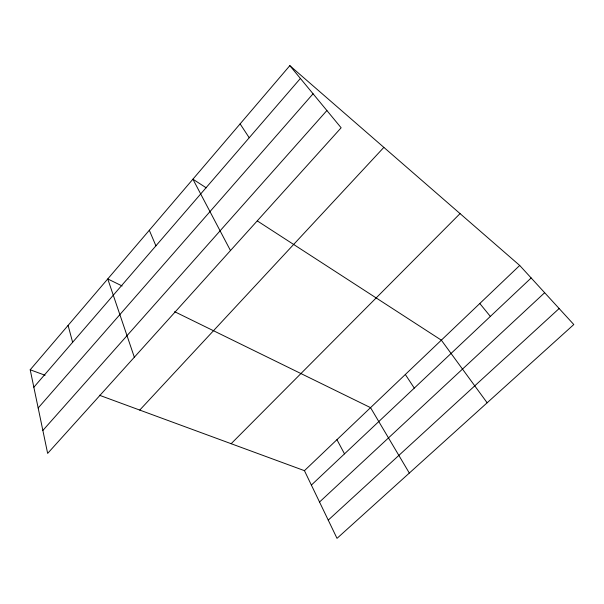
<?xml version="1.0" encoding="UTF-8"?>
<svg xmlns="http://www.w3.org/2000/svg" width="604" height="604" viewBox="0 0 604 604"><rect width="100%" height="100%" fill="white"/><g stroke="black" fill="none" stroke-linecap="round" stroke-linejoin="round"><path stroke-width="0.91" d="M289.829 65.647L341.139 127.791L47.648 453.393L30.2 369.784L289.829 65.647L519.712 265.458L573.8 324.537L337.017 538.353L304.439 470.667L99.373 395.227M33.839 387.232L300.399 78.452M38.173 407.979L313.068 93.786M42.861 430.448L326.892 110.532M139.743 410.078L383.857 147.376M231.143 443.706L460.052 213.597M304.439 470.667L519.712 265.458M311.377 485.08L531.165 277.961M319.531 502.022L544.657 292.706M328.244 520.12L559.145 308.523M30.2 369.784L45.081 375.258M122.144 285.986L107.754 278.935L134.337 357.221M174.616 311.687L370.546 407.647L409.323 473.06M206.243 187.829L192.903 179.184L230.479 250.562M257.327 220.928L441.343 340.165L487.149 402.785M479.803 303.502L490.357 316.421M405.329 374.488L414.284 388.1M240.113 123.888L249.218 137.742M336.934 439.682L344.507 453.861M149.309 230.252L155.915 245.828M68.093 325.397L72.631 342.294"/></g></svg>
